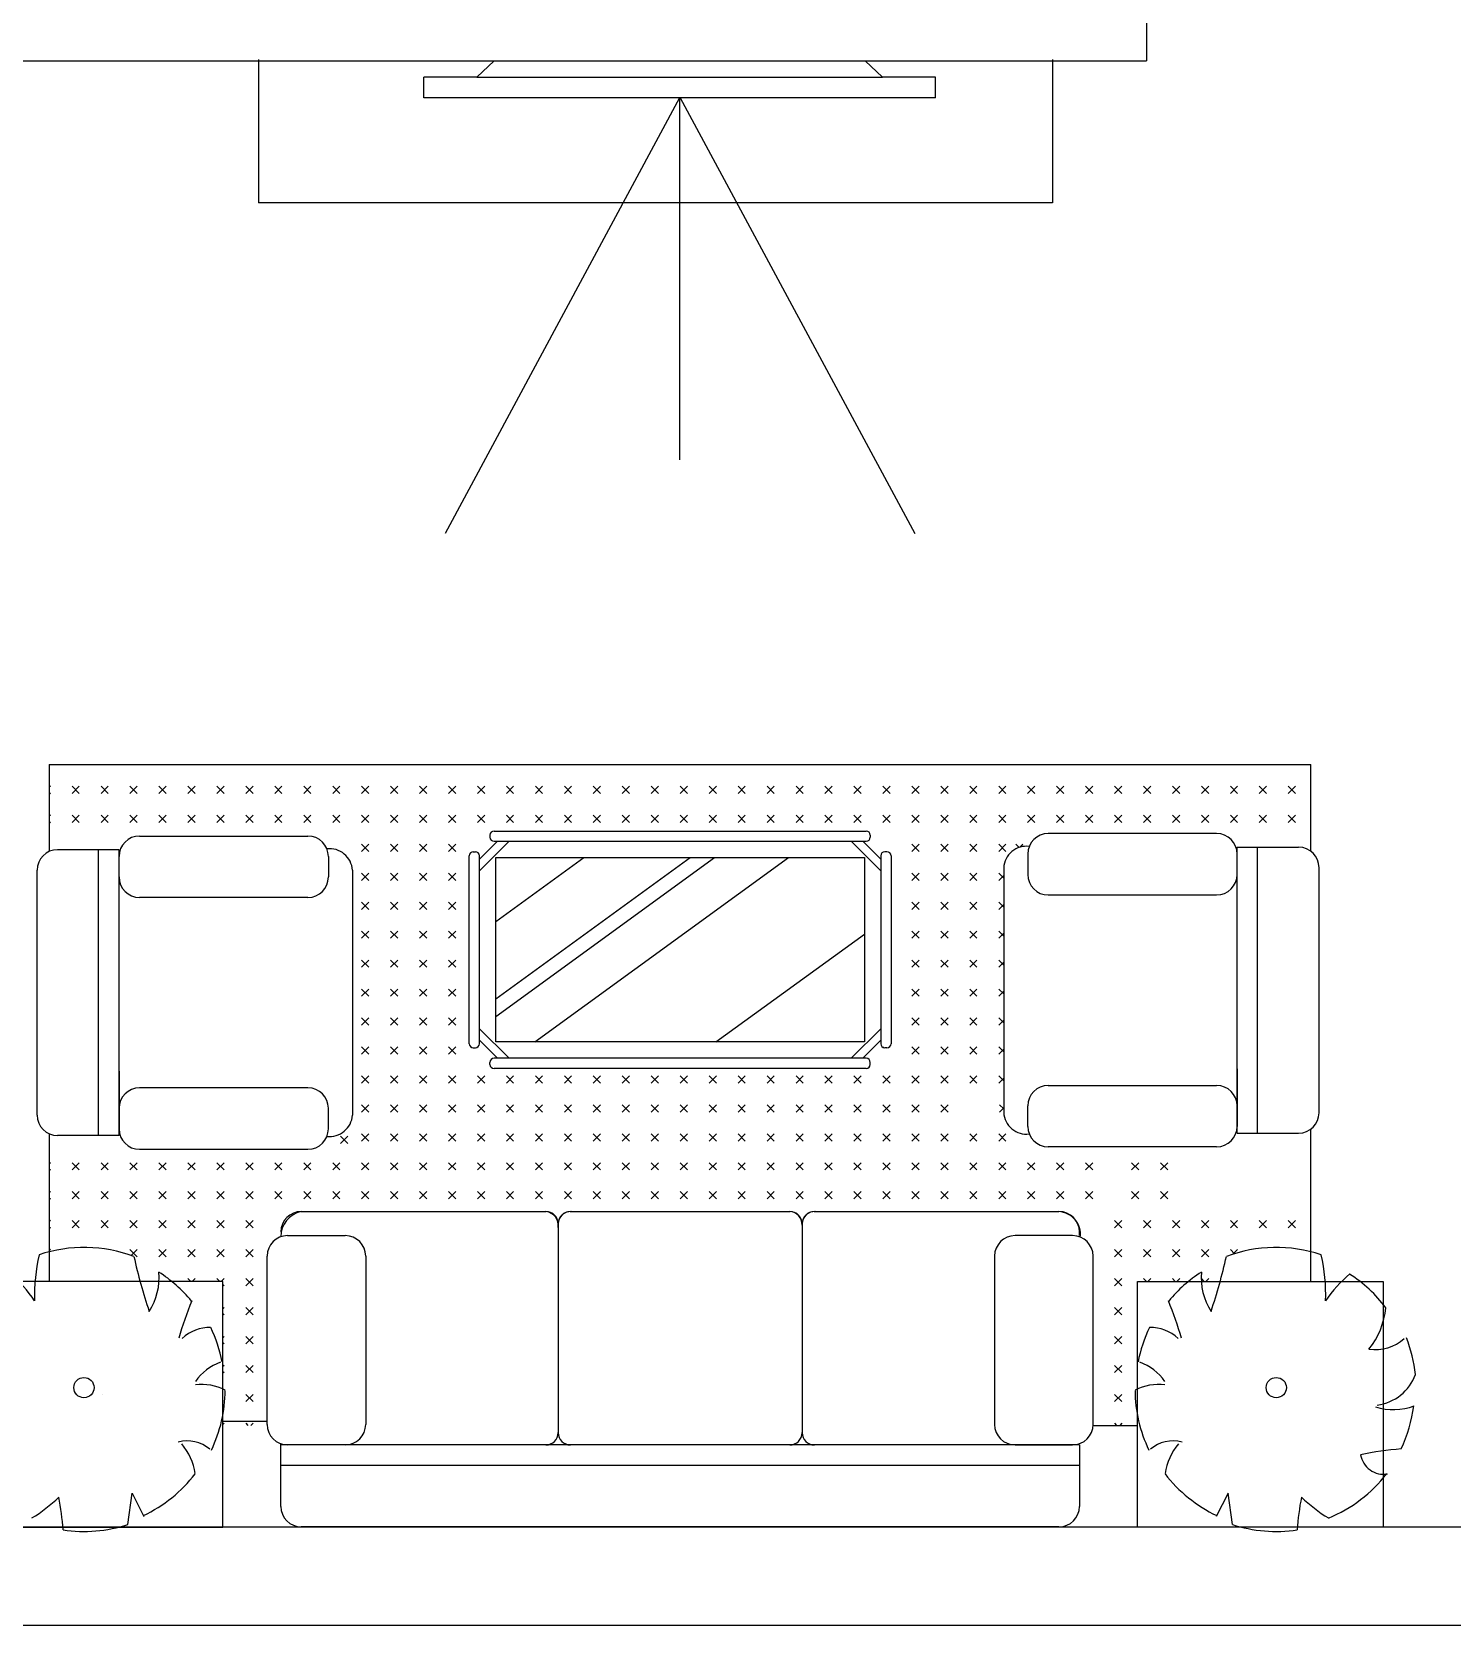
# Model space of a CAD drawing. Header units: millimetres. Extents: x 357798 to 479589, y 123829 to 180684.
# Drawn here: x 373157 to 376625, y 157100 to 160991 of the extents above; entities that cross this region are included whole.
import ezdxf

# ---------------------------------------------------------------- set-up
doc = ezdxf.new("R2010")
doc.units = ezdxf.units.MM
doc.layers.add('墙体', color=7, linetype='Continuous')
doc.styles.add('dim_font', font='', dxfattribs={"width": 0.6})
doc.styles.get('dim_font').set_extended_font_data('NSimSun')

msp = doc.modelspace()

# ---------------------------------------------------------------- linework, layer by layer
at = {"layer": '墙体', "linetype": 'Continuous'}
for p, q in [((375879, 161219.8), (375879, 160919.8)), ((373710.8, 160923.2), (373710.8, 160573.2)), ((373710.8, 160923.2), (373710.8, 160573.2)), ((375649.1, 160923.2), (375649.1, 160573.2)), ((372769, 160919.8), (375879, 160919.8)), ((374243.8, 160879.8), (374285.8, 160919.8)), ((375233.8, 160879.8), (375191.7, 160919.8)), ((374243.8, 160879.8), (374113.8, 160879.8)), ((374113.8, 160829.8), (374113.8, 160879.8)), ((374243.8, 160879.8), (375233.8, 160879.8)), ((375363.8, 160879.8), (375233.8, 160879.8)), ((375363.8, 160829.8), (375363.8, 160879.8)), ((375363.8, 160829.8), (374113.8, 160829.8)), ((374738.8, 160829.8), (374166, 159765.5)), ((374738.8, 160829.8), (374738.8, 159945.5)), ((374740, 160829.8), (375312.8, 159765.5)), ((375649.1, 160573.2), (373710.8, 160573.2)), ((373199.7, 159201.2), (373199.7, 158989.1)), ((373199.7, 159201.2), (376280.3, 159201.2)), ((376280.3, 158989.2), (376280.3, 159201.2)), ((373202.2, 159148.2), (373199.7, 159145.8)), ((373199.7, 159133), (373202.2, 159130.5)), ((373255.2, 159148.2), (373272.9, 159130.5)), ((373272.9, 159148.2), (373255.2, 159130.5)), ((373325.9, 159148.2), (373343.6, 159130.5)), ((373343.6, 159148.2), (373325.9, 159130.5)), ((373396.6, 159148.2), (373414.3, 159130.5)), ((373414.3, 159148.2), (373396.6, 159130.5)), ((373467.3, 159148.2), (373485, 159130.5)), ((373485, 159148.2), (373467.3, 159130.5)), ((373538, 159148.2), (373555.7, 159130.5)), ((373555.7, 159148.2), (373538, 159130.5)), ((373608.7, 159148.2), (373626.4, 159130.5)), ((373626.4, 159148.2), (373608.7, 159130.5)), ((373679.5, 159148.2), (373697.1, 159130.5)), ((373697.1, 159148.2), (373679.5, 159130.5)), ((373750.2, 159148.2), (373767.8, 159130.5)), ((373767.8, 159148.2), (373750.2, 159130.5)), ((373820.9, 159148.2), (373838.6, 159130.5)), ((373838.6, 159148.2), (373820.9, 159130.5)), ((373891.6, 159148.2), (373909.3, 159130.5)), ((373909.3, 159148.2), (373891.6, 159130.5)), ((373962.3, 159148.2), (373980, 159130.5)), ((373980, 159148.2), (373962.3, 159130.5)), ((374033, 159148.2), (374050.7, 159130.5)), ((374050.7, 159148.2), (374033, 159130.5)), ((374103.7, 159148.2), (374121.4, 159130.5)), ((374121.4, 159148.2), (374103.7, 159130.5)), ((374174.4, 159148.2), (374192.1, 159130.5)), ((374192.1, 159148.2), (374174.4, 159130.5)), ((374245.1, 159148.2), (374262.8, 159130.5)), ((374262.8, 159148.2), (374245.1, 159130.5)), ((374315.9, 159148.2), (374333.5, 159130.5)), ((374333.5, 159148.2), (374315.9, 159130.5)), ((374386.6, 159148.2), (374404.2, 159130.5)), ((374404.2, 159148.2), (374386.6, 159130.5)), ((374457.3, 159148.2), (374475, 159130.5)), ((374475, 159148.2), (374457.3, 159130.5)), ((374528, 159148.2), (374545.7, 159130.5)), ((374545.7, 159148.2), (374528, 159130.5)), ((374598.7, 159148.2), (374616.4, 159130.5)), ((374616.4, 159148.2), (374598.7, 159130.5)), ((374669.4, 159148.2), (374687.1, 159130.5)), ((374687.1, 159148.2), (374669.4, 159130.5)), ((374740.1, 159148.2), (374757.8, 159130.5)), ((374757.8, 159148.2), (374740.1, 159130.5)), ((374810.8, 159148.2), (374828.5, 159130.5)), ((374828.5, 159148.2), (374810.8, 159130.5)), ((374881.5, 159148.2), (374899.2, 159130.5)), ((374899.2, 159148.2), (374881.5, 159130.5)), ((374952.2, 159148.2), (374969.9, 159130.5)), ((374969.9, 159148.2), (374952.2, 159130.5)), ((375023, 159148.2), (375040.6, 159130.5)), ((375040.6, 159148.2), (375023, 159130.5)), ((375093.7, 159148.2), (375111.3, 159130.5)), ((375111.3, 159148.2), (375093.7, 159130.5)), ((375164.4, 159148.2), (375182.1, 159130.5)), ((375182.1, 159148.2), (375164.4, 159130.5)), ((375235.1, 159148.2), (375252.8, 159130.5)), ((375252.8, 159148.2), (375235.1, 159130.5)), ((375305.8, 159148.2), (375323.5, 159130.5)), ((375323.5, 159148.2), (375305.8, 159130.5)), ((375376.5, 159148.2), (375394.2, 159130.5)), ((375394.2, 159148.2), (375376.5, 159130.5)), ((375447.2, 159148.2), (375464.9, 159130.5)), ((375464.9, 159148.2), (375447.2, 159130.5)), ((375517.9, 159148.2), (375535.6, 159130.5)), ((375535.6, 159148.2), (375517.9, 159130.5)), ((375588.6, 159148.2), (375606.3, 159130.5)), ((375606.3, 159148.2), (375588.6, 159130.5)), ((375659.4, 159148.2), (375677, 159130.5)), ((375677, 159148.2), (375659.4, 159130.5)), ((375730.1, 159148.2), (375747.7, 159130.5)), ((375747.7, 159148.2), (375730.1, 159130.5)), ((375800.8, 159148.2), (375818.5, 159130.5)), ((375818.5, 159148.2), (375800.8, 159130.5)), ((375871.5, 159148.2), (375889.2, 159130.5)), ((375889.2, 159148.2), (375871.5, 159130.5)), ((375942.2, 159148.2), (375959.9, 159130.5)), ((375959.9, 159148.2), (375942.2, 159130.5)), ((376012.9, 159148.2), (376030.6, 159130.5)), ((376030.6, 159148.2), (376012.9, 159130.5)), ((376083.6, 159148.2), (376101.3, 159130.5)), ((376101.3, 159148.2), (376083.6, 159130.5)), ((376154.3, 159148.2), (376172, 159130.5)), ((376172, 159148.2), (376154.3, 159130.5)), ((376225, 159148.2), (376242.7, 159130.5)), ((376242.7, 159148.2), (376225, 159130.5)), ((373202.2, 159077.5), (373199.7, 159075.1)), ((373199.7, 159062.2), (373202.2, 159059.8)), ((373255.2, 159077.5), (373272.9, 159059.8)), ((373272.9, 159077.5), (373255.2, 159059.8)), ((373325.9, 159077.5), (373343.6, 159059.8)), ((373343.6, 159077.5), (373325.9, 159059.8)), ((373396.6, 159077.5), (373414.3, 159059.8)), ((373414.3, 159077.5), (373396.6, 159059.8)), ((373467.3, 159077.5), (373485, 159059.8)), ((373485, 159077.5), (373467.3, 159059.8)), ((373538, 159077.5), (373555.7, 159059.8)), ((373555.7, 159077.5), (373538, 159059.8)), ((373608.7, 159077.5), (373626.4, 159059.8)), ((373626.4, 159077.5), (373608.7, 159059.8)), ((373679.5, 159077.5), (373697.1, 159059.8)), ((373697.1, 159077.5), (373679.5, 159059.8)), ((373750.2, 159077.5), (373767.8, 159059.8)), ((373767.8, 159077.5), (373750.2, 159059.8)), ((373820.9, 159077.5), (373838.6, 159059.8)), ((373838.6, 159077.5), (373820.9, 159059.8)), ((373891.6, 159077.5), (373909.3, 159059.8)), ((373909.3, 159077.5), (373891.6, 159059.8)), ((373962.3, 159077.5), (373980, 159059.8)), ((373980, 159077.5), (373962.3, 159059.8)), ((374033, 159077.5), (374050.7, 159059.8)), ((374050.7, 159077.5), (374033, 159059.8)), ((374103.7, 159077.5), (374121.4, 159059.8)), ((374121.4, 159077.5), (374103.7, 159059.8)), ((374174.4, 159077.5), (374192.1, 159059.8)), ((374192.1, 159077.5), (374174.4, 159059.8)), ((374245.1, 159077.5), (374262.8, 159059.8)), ((374262.8, 159077.5), (374245.1, 159059.8)), ((374315.9, 159077.5), (374333.5, 159059.8)), ((374333.5, 159077.5), (374315.9, 159059.8)), ((374386.6, 159077.5), (374404.2, 159059.8)), ((374404.2, 159077.5), (374386.6, 159059.8)), ((374457.3, 159077.5), (374475, 159059.8)), ((374475, 159077.5), (374457.3, 159059.8)), ((374528, 159077.5), (374545.7, 159059.8)), ((374545.7, 159077.5), (374528, 159059.8)), ((374598.7, 159077.5), (374616.4, 159059.8)), ((374616.4, 159077.5), (374598.7, 159059.8)), ((374669.4, 159077.5), (374687.1, 159059.8)), ((374687.1, 159077.5), (374669.4, 159059.8)), ((374740.1, 159077.5), (374757.8, 159059.8)), ((374757.8, 159077.5), (374740.1, 159059.8)), ((374810.8, 159077.5), (374828.5, 159059.8)), ((374828.5, 159077.5), (374810.8, 159059.8)), ((374881.5, 159077.5), (374899.2, 159059.8)), ((374899.2, 159077.5), (374881.5, 159059.8)), ((374952.2, 159077.5), (374969.9, 159059.8)), ((374969.9, 159077.5), (374952.2, 159059.8)), ((375023, 159077.5), (375040.6, 159059.8)), ((375040.6, 159077.5), (375023, 159059.8)), ((375093.7, 159077.5), (375111.3, 159059.8)), ((375111.3, 159077.5), (375093.7, 159059.8)), ((375164.4, 159077.5), (375182.1, 159059.8)), ((375182.1, 159077.5), (375164.4, 159059.8)), ((375235.1, 159077.5), (375252.8, 159059.8)), ((375252.8, 159077.5), (375235.1, 159059.8)), ((375305.8, 159077.5), (375323.5, 159059.8)), ((375323.5, 159077.5), (375305.8, 159059.8)), ((375376.5, 159077.5), (375394.2, 159059.8)), ((375394.2, 159077.5), (375376.5, 159059.8)), ((375447.2, 159077.5), (375464.9, 159059.8)), ((375464.9, 159077.5), (375447.2, 159059.8)), ((375517.9, 159077.5), (375535.6, 159059.8)), ((375535.6, 159077.5), (375517.9, 159059.8)), ((375588.6, 159077.5), (375606.3, 159059.8)), ((375606.3, 159077.5), (375588.6, 159059.8)), ((375659.4, 159077.5), (375677, 159059.8)), ((375677, 159077.5), (375659.4, 159059.8)), ((375730.1, 159077.5), (375747.7, 159059.8)), ((375747.7, 159077.5), (375730.1, 159059.8)), ((375800.8, 159077.5), (375818.5, 159059.8)), ((375818.5, 159077.5), (375800.8, 159059.8)), ((375871.5, 159077.5), (375889.2, 159059.8)), ((375889.2, 159077.5), (375871.5, 159059.8)), ((375942.2, 159077.5), (375959.9, 159059.8)), ((375959.9, 159077.5), (375942.2, 159059.8)), ((376012.9, 159077.5), (376030.6, 159059.8)), ((376030.6, 159077.5), (376012.9, 159059.8)), ((376083.6, 159077.5), (376101.3, 159059.8)), ((376101.3, 159077.5), (376083.6, 159059.8)), ((376154.3, 159077.5), (376172, 159059.8)), ((376172, 159077.5), (376154.3, 159059.8)), ((376225, 159077.5), (376242.7, 159059.8)), ((376242.7, 159077.5), (376225, 159059.8)), ((373419.9, 159026.8), (373831.1, 159026.8)), ((374275.6, 159029), (374275.6, 159024)), ((374285.6, 159039), (375194.4, 159039)), ((375204.4, 159029), (375204.4, 159024)), ((376050.1, 159032.8), (375639, 159032.8)), ((373369.9, 158993.4), (373219.9, 158993.4)), ((373319.9, 158295.2), (373319.9, 158993.4)), ((373369.9, 158295.2), (373369.9, 158993.4)), ((373369.9, 158926.8), (373369.9, 158976.8)), ((373881.1, 158976.8), (373881.1, 158926.8)), ((373962.3, 159006.8), (373980, 158989.1)), ((373980, 159006.8), (373962.3, 158989.1)), ((374033, 159006.8), (374050.7, 158989.1)), ((374050.7, 159006.8), (374033, 158989.1)), ((374103.7, 159006.8), (374121.4, 158989.1)), ((374121.4, 159006.8), (374103.7, 158989.1)), ((374174.4, 159006.8), (374192.1, 158989.1)), ((374192.1, 159006.8), (374174.4, 158989.1)), ((374225, 158519.6), (374225, 158978.4)), ((374235, 158988.4), (374240, 158988.4)), ((374294, 159014), (374250, 158970)), ((374322.3, 159014), (374250, 158941.7)), ((374250, 158519.6), (374250, 158978.4)), ((374285.6, 159014), (375194.4, 159014)), ((375157.7, 159014), (375230, 158941.7)), ((375186, 159014), (375230, 158970)), ((375230, 158978.4), (375230, 158519.6)), ((375245, 158988.4), (375240, 158988.4)), ((375255, 158978.4), (375255, 158519.6)), ((375305.8, 159006.8), (375323.5, 158989.1)), ((375323.5, 159006.8), (375305.8, 158989.1)), ((375376.5, 159006.8), (375394.2, 158989.1)), ((375394.2, 159006.8), (375376.5, 158989.1)), ((375447.2, 159006.8), (375464.9, 158989.1)), ((375464.9, 159006.8), (375447.2, 158989.1)), ((375517.9, 159006.8), (375535.6, 158989.1)), ((375535.6, 159006.8), (375517.9, 158989.1)), ((375559.5, 159006.8), (375567.6, 158998.7)), ((375577.2, 159006.8), (375569.8, 158999.4)), ((375589, 158982.8), (375589, 158932.8)), ((376100.1, 158301.2), (376100.1, 158999.4)), ((376100.1, 158999.4), (376250.1, 158999.4)), ((376100.1, 158932.8), (376100.1, 158982.8)), ((376150.1, 158301.2), (376150.1, 158999.4)), ((373169.9, 158345.2), (373169.9, 158943.4)), ((373939.9, 158943.4), (373939.9, 158345.2)), ((374290, 158818.1), (374504.7, 158974)), ((374290, 158629.4), (374764.5, 158974)), ((374290, 158586.4), (374823.6, 158974)), ((374290, 158524), (374290, 158974)), ((374290, 158974), (375190, 158974)), ((374385.3, 158524), (375004.8, 158974)), ((375190, 158974), (375190, 158524)), ((375530.1, 158949.4), (375530.1, 158351.2)), ((376300.1, 158351.2), (376300.1, 158949.4)), ((373962.3, 158936.1), (373980, 158918.4)), ((373980, 158936.1), (373962.3, 158918.4)), ((374033, 158936.1), (374050.7, 158918.4)), ((374050.7, 158936.1), (374033, 158918.4)), ((374103.7, 158936.1), (374121.4, 158918.4)), ((374121.4, 158936.1), (374103.7, 158918.4)), ((374174.4, 158936.1), (374192.1, 158918.4)), ((374192.1, 158936.1), (374174.4, 158918.4)), ((375305.8, 158936.1), (375323.5, 158918.4)), ((375323.5, 158936.1), (375305.8, 158918.4)), ((375376.5, 158936.1), (375394.2, 158918.4)), ((375394.2, 158936.1), (375376.5, 158918.4)), ((375447.2, 158936.1), (375464.9, 158918.4)), ((375464.9, 158936.1), (375447.2, 158918.4)), ((375517.9, 158936.1), (375530.1, 158923.9)), ((375530.1, 158930.6), (375517.9, 158918.4)), ((373831.1, 158876.8), (373419.9, 158876.8)), ((373962.3, 158865.4), (373980, 158847.7)), ((373980, 158865.4), (373962.3, 158847.7)), ((374033, 158865.4), (374050.7, 158847.7)), ((374050.7, 158865.4), (374033, 158847.7)), ((374103.7, 158865.4), (374121.4, 158847.7)), ((374121.4, 158865.4), (374103.7, 158847.7)), ((374174.4, 158865.4), (374192.1, 158847.7)), ((374192.1, 158865.4), (374174.4, 158847.7)), ((375305.8, 158865.4), (375323.5, 158847.7)), ((375323.5, 158865.4), (375305.8, 158847.7)), ((375376.5, 158865.4), (375394.2, 158847.7)), ((375394.2, 158865.4), (375376.5, 158847.7)), ((375447.2, 158865.4), (375464.9, 158847.7)), ((375464.9, 158865.4), (375447.2, 158847.7)), ((375517.9, 158865.4), (375530.1, 158853.2)), ((375639, 158882.8), (376050.1, 158882.8)), ((375530.1, 158859.9), (375517.9, 158847.7)), ((373962.3, 158794.7), (373980, 158777)), ((373980, 158794.7), (373962.3, 158777)), ((374033, 158794.7), (374050.7, 158777)), ((374050.7, 158794.7), (374033, 158777)), ((374103.7, 158794.7), (374121.4, 158777)), ((374121.4, 158794.7), (374103.7, 158777)), ((374174.4, 158794.7), (374192.1, 158777)), ((374192.1, 158794.7), (374174.4, 158777)), ((374827.4, 158524), (375190, 158787.4)), ((375305.8, 158794.7), (375323.5, 158777)), ((375323.5, 158794.7), (375305.8, 158777)), ((375376.5, 158794.7), (375394.2, 158777)), ((375394.2, 158794.7), (375376.5, 158777)), ((375447.2, 158794.7), (375464.9, 158777)), ((375464.9, 158794.7), (375447.2, 158777)), ((375517.9, 158794.7), (375530.1, 158782.5)), ((375530.1, 158789.2), (375517.9, 158777)), ((373962.3, 158723.9), (373980, 158706.3)), ((373980, 158723.9), (373962.3, 158706.3)), ((374033, 158723.9), (374050.7, 158706.3)), ((374050.7, 158723.9), (374033, 158706.3)), ((374103.7, 158723.9), (374121.4, 158706.3)), ((374121.4, 158723.9), (374103.7, 158706.3)), ((374174.4, 158723.9), (374192.1, 158706.3)), ((374192.1, 158723.9), (374174.4, 158706.3)), ((375305.8, 158723.9), (375323.5, 158706.3)), ((375323.5, 158723.9), (375305.8, 158706.3)), ((375376.5, 158723.9), (375394.2, 158706.3)), ((375394.2, 158723.9), (375376.5, 158706.3)), ((375447.2, 158723.9), (375464.9, 158706.3)), ((375464.9, 158723.9), (375447.2, 158706.3)), ((375517.9, 158723.9), (375530.1, 158711.8)), ((375530.1, 158718.4), (375517.9, 158706.3)), ((373962.3, 158653.2), (373980, 158635.6)), ((373980, 158653.2), (373962.3, 158635.6)), ((374033, 158653.2), (374050.7, 158635.6)), ((374050.7, 158653.2), (374033, 158635.6)), ((374103.7, 158653.2), (374121.4, 158635.6)), ((374121.4, 158653.2), (374103.7, 158635.6)), ((374174.4, 158653.2), (374192.1, 158635.6)), ((374192.1, 158653.2), (374174.4, 158635.6)), ((375305.8, 158653.2), (375323.5, 158635.6)), ((375323.5, 158653.2), (375305.8, 158635.6)), ((375376.5, 158653.2), (375394.2, 158635.6)), ((375394.2, 158653.2), (375376.5, 158635.6)), ((375447.2, 158653.2), (375464.9, 158635.6)), ((375464.9, 158653.2), (375447.2, 158635.6)), ((375517.9, 158653.2), (375530.1, 158641.1)), ((375530.1, 158647.7), (375517.9, 158635.6)), ((373962.3, 158582.5), (373980, 158564.8)), ((373980, 158582.5), (373962.3, 158564.8)), ((374033, 158582.5), (374050.7, 158564.8)), ((374050.7, 158582.5), (374033, 158564.8)), ((374103.7, 158582.5), (374121.4, 158564.8)), ((374121.4, 158582.5), (374103.7, 158564.8)), ((374174.4, 158582.5), (374192.1, 158564.8)), ((374192.1, 158582.5), (374174.4, 158564.8)), ((374322.3, 158484), (374250, 158556.3)), ((375157.7, 158484), (375230, 158556.3)), ((375305.8, 158582.5), (375323.5, 158564.8)), ((375323.5, 158582.5), (375305.8, 158564.8)), ((375376.5, 158582.5), (375394.2, 158564.8)), ((375394.2, 158582.5), (375376.5, 158564.8)), ((375447.2, 158582.5), (375464.9, 158564.8)), ((375464.9, 158582.5), (375447.2, 158564.8)), ((375517.9, 158582.5), (375530.1, 158570.3)), ((375530.1, 158577), (375517.9, 158564.8)), ((373962.3, 158511.8), (373980, 158494.1)), ((373980, 158511.8), (373962.3, 158494.1)), ((374033, 158511.8), (374050.7, 158494.1)), ((374050.7, 158511.8), (374033, 158494.1)), ((374103.7, 158511.8), (374121.4, 158494.1)), ((374121.4, 158511.8), (374103.7, 158494.1)), ((374174.4, 158511.8), (374192.1, 158494.1)), ((374192.1, 158511.8), (374174.4, 158494.1)), ((374245.1, 158511.8), (374245.6, 158511.3)), ((374294, 158484), (374250, 158528)), ((375190, 158524), (374290, 158524)), ((375186, 158484), (375230, 158528)), ((375235.1, 158511.8), (375236.8, 158510.1)), ((375305.8, 158511.8), (375323.5, 158494.1)), ((375323.5, 158511.8), (375305.8, 158494.1)), ((375376.5, 158511.8), (375394.2, 158494.1)), ((375394.2, 158511.8), (375376.5, 158494.1)), ((375447.2, 158511.8), (375464.9, 158494.1)), ((375464.9, 158511.8), (375447.2, 158494.1)), ((375517.9, 158511.8), (375530.1, 158499.6)), ((374235, 158509.6), (374240, 158509.6)), ((374275.6, 158469), (374275.6, 158474)), ((375194.4, 158484), (374285.6, 158484)), ((375204.4, 158469), (375204.4, 158474)), ((375245, 158509.6), (375240, 158509.6)), ((375530.1, 158506.3), (375517.9, 158494.1)), ((373369.9, 158452.4), (373369.9, 158311.8)), ((373962.3, 158441.1), (373980, 158423.4)), ((373980, 158441.1), (373962.3, 158423.4)), ((374033, 158441.1), (374050.7, 158423.4)), ((374050.7, 158441.1), (374033, 158423.4)), ((374103.7, 158441.1), (374121.4, 158423.4)), ((374121.4, 158441.1), (374103.7, 158423.4)), ((374174.4, 158441.1), (374192.1, 158423.4)), ((374192.1, 158441.1), (374174.4, 158423.4)), ((374245.1, 158441.1), (374262.8, 158423.4)), ((374262.8, 158441.1), (374245.1, 158423.4)), ((375194.4, 158459), (374285.6, 158459)), ((374315.9, 158441.1), (374333.5, 158423.4)), ((374333.5, 158441.1), (374315.9, 158423.4)), ((374386.6, 158441.1), (374404.2, 158423.4)), ((374404.2, 158441.1), (374386.6, 158423.4)), ((374457.3, 158441.1), (374475, 158423.4)), ((374475, 158441.1), (374457.3, 158423.4)), ((374528, 158441.1), (374545.7, 158423.4)), ((374545.7, 158441.1), (374528, 158423.4)), ((374598.7, 158441.1), (374616.4, 158423.4)), ((374616.4, 158441.1), (374598.7, 158423.4)), ((374669.4, 158441.1), (374687.1, 158423.4)), ((374687.1, 158441.1), (374669.4, 158423.4)), ((374740.1, 158441.1), (374757.8, 158423.4)), ((374757.8, 158441.1), (374740.1, 158423.4)), ((374810.8, 158441.1), (374828.5, 158423.4)), ((374828.5, 158441.1), (374810.8, 158423.4)), ((374881.5, 158441.1), (374899.2, 158423.4)), ((374899.2, 158441.1), (374881.5, 158423.4)), ((374952.2, 158441.1), (374969.9, 158423.4)), ((374969.9, 158441.1), (374952.2, 158423.4)), ((375023, 158441.1), (375040.6, 158423.4)), ((375040.6, 158441.1), (375023, 158423.4)), ((375093.7, 158441.1), (375111.3, 158423.4)), ((375111.3, 158441.1), (375093.7, 158423.4)), ((375164.4, 158441.1), (375182.1, 158423.4)), ((375182.1, 158441.1), (375164.4, 158423.4)), ((375235.1, 158441.1), (375252.8, 158423.4)), ((375252.8, 158441.1), (375235.1, 158423.4)), ((375305.8, 158441.1), (375323.5, 158423.4)), ((375323.5, 158441.1), (375305.8, 158423.4)), ((375376.5, 158441.1), (375394.2, 158423.4)), ((375394.2, 158441.1), (375376.5, 158423.4)), ((375447.2, 158441.1), (375464.9, 158423.4)), ((375464.9, 158441.1), (375447.2, 158423.4)), ((375517.9, 158441.1), (375530.1, 158428.9)), ((375530.1, 158435.6), (375517.9, 158423.4)), ((376100.1, 158458.4), (376100.1, 158317.8)), ((373831.1, 158411.8), (373419.9, 158411.8)), ((375639, 158417.8), (376050.1, 158417.8)), ((373881.1, 158311.8), (373881.1, 158361.8)), ((373962.3, 158370.4), (373980, 158352.7)), ((373980, 158370.4), (373962.3, 158352.7)), ((374033, 158370.4), (374050.7, 158352.7)), ((374050.7, 158370.4), (374033, 158352.7)), ((374103.7, 158370.4), (374121.4, 158352.7)), ((374121.4, 158370.4), (374103.7, 158352.7)), ((374174.4, 158370.4), (374192.1, 158352.7)), ((374192.1, 158370.4), (374174.4, 158352.7)), ((374245.1, 158370.4), (374262.8, 158352.7)), ((374262.8, 158370.4), (374245.1, 158352.7)), ((374315.9, 158370.4), (374333.5, 158352.7)), ((374333.5, 158370.4), (374315.9, 158352.7)), ((374386.6, 158370.4), (374404.2, 158352.7)), ((374404.2, 158370.4), (374386.6, 158352.7)), ((374457.3, 158370.4), (374475, 158352.7)), ((374475, 158370.4), (374457.3, 158352.7)), ((374528, 158370.4), (374545.7, 158352.7)), ((374545.7, 158370.4), (374528, 158352.7)), ((374598.7, 158370.4), (374616.4, 158352.7)), ((374616.4, 158370.4), (374598.7, 158352.7)), ((374669.4, 158370.4), (374687.1, 158352.7)), ((374687.1, 158370.4), (374669.4, 158352.7)), ((374740.1, 158370.4), (374757.8, 158352.7)), ((374757.8, 158370.4), (374740.1, 158352.7)), ((374810.8, 158370.4), (374828.5, 158352.7)), ((374828.5, 158370.4), (374810.8, 158352.7)), ((374881.5, 158370.4), (374899.2, 158352.7)), ((374899.2, 158370.4), (374881.5, 158352.7)), ((374952.2, 158370.4), (374969.9, 158352.7)), ((374969.9, 158370.4), (374952.2, 158352.7)), ((375023, 158370.4), (375040.6, 158352.7)), ((375040.6, 158370.4), (375023, 158352.7)), ((375093.7, 158370.4), (375111.3, 158352.7)), ((375111.3, 158370.4), (375093.7, 158352.7)), ((375164.4, 158370.4), (375182.1, 158352.7)), ((375182.1, 158370.4), (375164.4, 158352.7)), ((375235.1, 158370.4), (375252.8, 158352.7)), ((375252.8, 158370.4), (375235.1, 158352.7)), ((375305.8, 158370.4), (375323.5, 158352.7)), ((375323.5, 158370.4), (375305.8, 158352.7)), ((375376.5, 158370.4), (375394.2, 158352.7)), ((375394.2, 158370.4), (375376.5, 158352.7)), ((375520, 158370.4), (375530.1, 158360.3)), ((375530.1, 158362.8), (375520, 158352.7)), ((375589, 158317.8), (375589, 158367.8)), ((373199.7, 158299.5), (373199.7, 157939.2)), ((373369.9, 158295.2), (373219.9, 158295.2)), ((373910.7, 158293.7), (373928.4, 158276)), ((373928.4, 158293.7), (373910.7, 158276)), ((373962.3, 158299.7), (373980, 158282)), ((373980, 158299.7), (373962.3, 158282)), ((374033, 158299.7), (374050.7, 158282)), ((374050.7, 158299.7), (374033, 158282)), ((374103.7, 158299.7), (374121.4, 158282)), ((374121.4, 158299.7), (374103.7, 158282)), ((374174.4, 158299.7), (374192.1, 158282)), ((374192.1, 158299.7), (374174.4, 158282)), ((374245.1, 158299.7), (374262.8, 158282)), ((374262.8, 158299.7), (374245.1, 158282)), ((374315.9, 158299.7), (374333.5, 158282)), ((374333.5, 158299.7), (374315.9, 158282)), ((374386.6, 158299.7), (374404.2, 158282)), ((374404.2, 158299.7), (374386.6, 158282)), ((374457.3, 158299.7), (374475, 158282)), ((374475, 158299.7), (374457.3, 158282)), ((374528, 158299.7), (374545.7, 158282)), ((374545.7, 158299.7), (374528, 158282)), ((374598.7, 158299.7), (374616.4, 158282)), ((374616.4, 158299.7), (374598.7, 158282)), ((374669.4, 158299.7), (374687.1, 158282)), ((374687.1, 158299.7), (374669.4, 158282)), ((374740.1, 158299.7), (374757.8, 158282)), ((374757.8, 158299.7), (374740.1, 158282)), ((374810.8, 158299.7), (374828.5, 158282)), ((374828.5, 158299.7), (374810.8, 158282)), ((374881.5, 158299.7), (374899.2, 158282)), ((374899.2, 158299.7), (374881.5, 158282)), ((374952.2, 158299.7), (374969.9, 158282)), ((374969.9, 158299.7), (374952.2, 158282)), ((375023, 158299.7), (375040.6, 158282)), ((375040.6, 158299.7), (375023, 158282)), ((375093.7, 158299.7), (375111.3, 158282)), ((375111.3, 158299.7), (375093.7, 158282)), ((375164.4, 158299.7), (375182.1, 158282)), ((375182.1, 158299.7), (375164.4, 158282)), ((375235.1, 158299.7), (375252.8, 158282)), ((375252.8, 158299.7), (375235.1, 158282)), ((375305.8, 158299.7), (375323.5, 158282)), ((375323.5, 158299.7), (375305.8, 158282)), ((375376.5, 158299.7), (375394.2, 158282)), ((375394.2, 158299.7), (375376.5, 158282)), ((375447.2, 158299.7), (375464.9, 158282)), ((375464.9, 158299.7), (375447.2, 158282)), ((375517.9, 158299.7), (375535.6, 158282)), ((375535.6, 158299.7), (375517.9, 158282)), ((376100.1, 158301.2), (376250.1, 158301.2)), ((376280.3, 157939.2), (376280.3, 158311.3)), ((373419.9, 158261.8), (373831.1, 158261.8)), ((376050.1, 158267.8), (375639, 158267.8)), ((373202.2, 158229), (373199.7, 158226.5)), ((373199.7, 158213.7), (373202.2, 158211.3)), ((373255.2, 158229), (373272.9, 158211.3)), ((373272.9, 158229), (373255.2, 158211.3)), ((373325.9, 158229), (373343.6, 158211.3)), ((373343.6, 158229), (373325.9, 158211.3)), ((373396.6, 158229), (373414.3, 158211.3)), ((373414.3, 158229), (373396.6, 158211.3)), ((373467.3, 158229), (373485, 158211.3)), ((373485, 158229), (373467.3, 158211.3)), ((373538, 158229), (373555.7, 158211.3)), ((373555.7, 158229), (373538, 158211.3)), ((373608.7, 158229), (373626.4, 158211.3)), ((373626.4, 158229), (373608.7, 158211.3)), ((373679.5, 158229), (373697.1, 158211.3)), ((373697.1, 158229), (373679.5, 158211.3)), ((373750.2, 158229), (373767.8, 158211.3)), ((373767.8, 158229), (373750.2, 158211.3)), ((373820.9, 158229), (373838.6, 158211.3)), ((373838.6, 158229), (373820.9, 158211.3)), ((373891.6, 158229), (373909.3, 158211.3)), ((373909.3, 158229), (373891.6, 158211.3)), ((373962.3, 158229), (373980, 158211.3)), ((373980, 158229), (373962.3, 158211.3)), ((374033, 158229), (374050.7, 158211.3)), ((374050.7, 158229), (374033, 158211.3)), ((374103.7, 158229), (374121.4, 158211.3)), ((374121.4, 158229), (374103.7, 158211.3)), ((374174.4, 158229), (374192.1, 158211.3)), ((374192.1, 158229), (374174.4, 158211.3)), ((374245.1, 158229), (374262.8, 158211.3)), ((374262.8, 158229), (374245.1, 158211.3)), ((374315.9, 158229), (374333.5, 158211.3)), ((374333.5, 158229), (374315.9, 158211.3)), ((374386.6, 158229), (374404.2, 158211.3)), ((374404.2, 158229), (374386.6, 158211.3)), ((374457.3, 158229), (374475, 158211.3)), ((374475, 158229), (374457.3, 158211.3)), ((374528, 158229), (374545.7, 158211.3)), ((374545.7, 158229), (374528, 158211.3)), ((374598.7, 158229), (374616.4, 158211.3)), ((374616.4, 158229), (374598.7, 158211.3)), ((374669.4, 158229), (374687.1, 158211.3)), ((374687.1, 158229), (374669.4, 158211.3)), ((374740.1, 158229), (374757.8, 158211.3)), ((374757.8, 158229), (374740.1, 158211.3)), ((374810.8, 158229), (374828.5, 158211.3)), ((374828.5, 158229), (374810.8, 158211.3)), ((374881.5, 158229), (374899.2, 158211.3)), ((374899.2, 158229), (374881.5, 158211.3)), ((374952.2, 158229), (374969.9, 158211.3)), ((374969.9, 158229), (374952.2, 158211.3)), ((375023, 158229), (375040.6, 158211.3)), ((375040.6, 158229), (375023, 158211.3)), ((375093.7, 158229), (375111.3, 158211.3)), ((375111.3, 158229), (375093.7, 158211.3)), ((375164.4, 158229), (375182.1, 158211.3)), ((375182.1, 158229), (375164.4, 158211.3)), ((375235.1, 158229), (375252.8, 158211.3)), ((375252.8, 158229), (375235.1, 158211.3)), ((375305.8, 158229), (375323.5, 158211.3)), ((375323.5, 158229), (375305.8, 158211.3)), ((375376.5, 158229), (375394.2, 158211.3)), ((375394.2, 158229), (375376.5, 158211.3)), ((375447.2, 158229), (375464.9, 158211.3)), ((375464.9, 158229), (375447.2, 158211.3)), ((375517.9, 158229), (375535.6, 158211.3)), ((375535.6, 158229), (375517.9, 158211.3)), ((375588.6, 158229), (375606.3, 158211.3)), ((375606.3, 158229), (375588.6, 158211.3)), ((375659.4, 158229), (375677, 158211.3)), ((375677, 158229), (375659.4, 158211.3)), ((375730.1, 158229), (375747.7, 158211.3)), ((375747.7, 158229), (375730.1, 158211.3)), ((375842.3, 158229), (375860, 158211.3)), ((375860, 158229), (375842.3, 158211.3)), ((375913, 158229), (375930.7, 158211.3)), ((375930.7, 158229), (375913, 158211.3)), ((373202.2, 158158.3), (373199.7, 158155.8)), ((373199.7, 158143), (373202.2, 158140.6)), ((373255.2, 158158.3), (373272.9, 158140.6)), ((373272.9, 158158.3), (373255.2, 158140.6)), ((373325.9, 158158.3), (373343.6, 158140.6)), ((373343.6, 158158.3), (373325.9, 158140.6)), ((373396.6, 158158.3), (373414.3, 158140.6)), ((373414.3, 158158.3), (373396.6, 158140.6)), ((373467.3, 158158.3), (373485, 158140.6)), ((373485, 158158.3), (373467.3, 158140.6)), ((373538, 158158.3), (373555.7, 158140.6)), ((373555.7, 158158.3), (373538, 158140.6)), ((373608.7, 158158.3), (373626.4, 158140.6)), ((373626.4, 158158.3), (373608.7, 158140.6)), ((373679.5, 158158.3), (373697.1, 158140.6)), ((373697.1, 158158.3), (373679.5, 158140.6)), ((373750.2, 158158.3), (373767.8, 158140.6)), ((373767.8, 158158.3), (373750.2, 158140.6)), ((373820.9, 158158.3), (373838.6, 158140.6)), ((373838.6, 158158.3), (373820.9, 158140.6)), ((373891.6, 158158.3), (373909.3, 158140.6)), ((373909.3, 158158.3), (373891.6, 158140.6)), ((373962.3, 158158.3), (373980, 158140.6)), ((373980, 158158.3), (373962.3, 158140.6)), ((374033, 158158.3), (374050.7, 158140.6)), ((374050.7, 158158.3), (374033, 158140.6)), ((374103.7, 158158.3), (374121.4, 158140.6)), ((374121.4, 158158.3), (374103.7, 158140.6)), ((374174.4, 158158.3), (374192.1, 158140.6)), ((374192.1, 158158.3), (374174.4, 158140.6)), ((374245.1, 158158.3), (374262.8, 158140.6)), ((374262.8, 158158.3), (374245.1, 158140.6)), ((374315.9, 158158.3), (374333.5, 158140.6)), ((374333.5, 158158.3), (374315.9, 158140.6)), ((374386.6, 158158.3), (374404.2, 158140.6)), ((374404.2, 158158.3), (374386.6, 158140.6)), ((374457.3, 158158.3), (374475, 158140.6)), ((374475, 158158.3), (374457.3, 158140.6)), ((374528, 158158.3), (374545.7, 158140.6)), ((374545.7, 158158.3), (374528, 158140.6)), ((374598.7, 158158.3), (374616.4, 158140.6)), ((374616.4, 158158.3), (374598.7, 158140.6)), ((374669.4, 158158.3), (374687.1, 158140.6)), ((374687.1, 158158.3), (374669.4, 158140.6)), ((374740.1, 158158.3), (374757.8, 158140.6)), ((374757.8, 158158.3), (374740.1, 158140.6)), ((374810.8, 158158.3), (374828.5, 158140.6)), ((374828.5, 158158.3), (374810.8, 158140.6)), ((374881.5, 158158.3), (374899.2, 158140.6)), ((374899.2, 158158.3), (374881.5, 158140.6)), ((374952.2, 158158.3), (374969.9, 158140.6)), ((374969.9, 158158.3), (374952.2, 158140.6)), ((375023, 158158.3), (375040.6, 158140.6)), ((375040.6, 158158.3), (375023, 158140.6)), ((375093.7, 158158.3), (375111.3, 158140.6)), ((375111.3, 158158.3), (375093.7, 158140.6)), ((375164.4, 158158.3), (375182.1, 158140.6)), ((375182.1, 158158.3), (375164.4, 158140.6)), ((375235.1, 158158.3), (375252.8, 158140.6)), ((375252.8, 158158.3), (375235.1, 158140.6)), ((375305.8, 158158.3), (375323.5, 158140.6)), ((375323.5, 158158.3), (375305.8, 158140.6)), ((375376.5, 158158.3), (375394.2, 158140.6)), ((375394.2, 158158.3), (375376.5, 158140.6)), ((375447.2, 158158.3), (375464.9, 158140.6)), ((375464.9, 158158.3), (375447.2, 158140.6)), ((375517.9, 158158.3), (375535.6, 158140.6)), ((375535.6, 158158.3), (375517.9, 158140.6)), ((375588.6, 158158.3), (375606.3, 158140.6)), ((375606.3, 158158.3), (375588.6, 158140.6)), ((375659.4, 158158.3), (375677, 158140.6)), ((375677, 158158.3), (375659.4, 158140.6)), ((375730.1, 158158.3), (375747.7, 158140.6)), ((375747.7, 158158.3), (375730.1, 158140.6)), ((375842.3, 158158.3), (375860, 158140.6)), ((375860, 158158.3), (375842.3, 158140.6)), ((375913, 158158.3), (375930.7, 158140.6)), ((375930.7, 158158.3), (375913, 158140.6)), ((373202.2, 158087.5), (373199.7, 158085.1)), ((373255.2, 158087.5), (373272.9, 158069.9)), ((373272.9, 158087.5), (373255.2, 158069.9)), ((373325.9, 158087.5), (373343.6, 158069.9)), ((373343.6, 158087.5), (373325.9, 158069.9)), ((373396.6, 158087.5), (373414.3, 158069.9)), ((373414.3, 158087.5), (373396.6, 158069.9)), ((373467.3, 158087.5), (373485, 158069.9)), ((373485, 158087.5), (373467.3, 158069.9)), ((373538, 158087.5), (373555.7, 158069.9)), ((373555.7, 158087.5), (373538, 158069.9)), ((373608.7, 158087.5), (373626.4, 158069.9)), ((373626.4, 158087.5), (373608.7, 158069.9)), ((373679.5, 158087.5), (373697.1, 158069.9)), ((373697.1, 158087.5), (373679.5, 158069.9)), ((373815, 158109.8), (374413.2, 158109.8)), ((374471.3, 158109.8), (375008.7, 158109.8)), ((375066.9, 158109.8), (375665, 158109.8)), ((375800.8, 158087.5), (375818.5, 158069.9)), ((375818.5, 158087.5), (375800.8, 158069.9)), ((375871.5, 158087.5), (375889.2, 158069.9)), ((375889.2, 158087.5), (375871.5, 158069.9)), ((375942.2, 158087.5), (375959.9, 158069.9)), ((375959.9, 158087.5), (375942.2, 158069.9)), ((376012.9, 158087.5), (376030.6, 158069.9)), ((376030.6, 158087.5), (376012.9, 158069.9)), ((376083.6, 158087.5), (376101.3, 158069.9)), ((376101.3, 158087.5), (376083.6, 158069.9)), ((376154.3, 158087.5), (376172, 158069.9)), ((376172, 158087.5), (376154.3, 158069.9)), ((376225, 158087.5), (376242.7, 158069.9)), ((376242.7, 158087.5), (376225, 158069.9)), ((373199.7, 158072.3), (373202.2, 158069.9)), ((373781.6, 158050.9), (373922.2, 158050.9)), ((374442.2, 158079.8), (374442.2, 157569.8)), ((375037.8, 158079.8), (375037.8, 157569.8)), ((375698.4, 158050.9), (375557.8, 158050.9)), ((375715, 158050.9), (375715, 158059.8)), ((373202.2, 158016.8), (373199.7, 158014.4)), ((373396.6, 158016.8), (373414.3, 157999.2)), ((373414.3, 158016.8), (373399.7, 158002.3)), ((373467.3, 158016.8), (373485, 157999.2)), ((373485, 158016.8), (373467.3, 157999.2)), ((373538, 158016.8), (373555.7, 157999.2)), ((373555.7, 158016.8), (373538, 157999.2)), ((373608.7, 158016.8), (373626.4, 157999.2)), ((373626.4, 158016.8), (373608.7, 157999.2)), ((373679.5, 158016.8), (373697.1, 157999.2)), ((373697.1, 158016.8), (373679.5, 157999.2)), ((375800.8, 158016.8), (375818.5, 157999.2)), ((375818.5, 158016.8), (375800.8, 157999.2)), ((375871.5, 158016.8), (375889.2, 157999.2)), ((375889.2, 158016.8), (375871.5, 157999.2)), ((375942.2, 158016.8), (375959.9, 157999.2)), ((375959.9, 158016.8), (375942.2, 157999.2)), ((376012.9, 158016.8), (376030.6, 157999.2)), ((376030.6, 158016.8), (376012.9, 157999.2)), ((376083.6, 158016.8), (376093.7, 158006.7)), ((376101.3, 158016.8), (376090, 158005.6)), ((373731.6, 157589.8), (373731.6, 158000.9)), ((373972.2, 158000.9), (373972.2, 157589.8)), ((375507.8, 158000.9), (375507.8, 157589.8)), ((375748.4, 157589.8), (375748.4, 158000.9)), ((373623.4, 157939.2), (373023.4, 157939.2)), ((373467.3, 157946.1), (373467.8, 157945.7)), ((373538, 157946.1), (373545, 157939.2)), ((373555.7, 157946.1), (373548.8, 157939.2)), ((373608.7, 157946.1), (373615.7, 157939.2)), ((373626.4, 157946.1), (373619.5, 157939.2)), ((373623.4, 157339.2), (373623.4, 157939.2)), ((373623.4, 157931.4), (373626.4, 157928.5)), ((373679.5, 157946.1), (373697.1, 157928.5)), ((373697.1, 157946.1), (373679.5, 157928.5)), ((375800.8, 157946.1), (375818.5, 157928.5)), ((375818.5, 157946.1), (375800.8, 157928.5)), ((375856.6, 157339.2), (375856.6, 157939.2)), ((375856.6, 157939.2), (376456.6, 157939.2)), ((375871.5, 157946.1), (375878.4, 157939.2)), ((375889.2, 157946.1), (375882.2, 157939.2)), ((375942.2, 157946.1), (375949.1, 157939.2)), ((375959.9, 157946.1), (375952.9, 157939.2)), ((376012.9, 157946.1), (376019.8, 157939.2)), ((376030.6, 157946.1), (376023.7, 157939.2)), ((376456.6, 157939.2), (376456.6, 157339.2)), ((373626.4, 157875.4), (373623.4, 157872.4)), ((373623.4, 157860.7), (373626.4, 157857.7)), ((373679.5, 157875.4), (373697.1, 157857.7)), ((373697.1, 157875.4), (373679.5, 157857.7)), ((375800.8, 157875.4), (375818.5, 157857.7)), ((375818.5, 157875.4), (375800.8, 157857.7)), ((373626.4, 157804.7), (373623.4, 157801.7)), ((373623.4, 157790), (373626.4, 157787)), ((373679.5, 157804.7), (373697.1, 157787)), ((373697.1, 157804.7), (373679.5, 157787)), ((375800.8, 157804.7), (375818.5, 157787)), ((375818.5, 157804.7), (375800.8, 157787)), ((373626.4, 157734), (373623.4, 157731)), ((373679.5, 157734), (373697.1, 157716.3)), ((373697.1, 157734), (373679.5, 157716.3)), ((375800.8, 157734), (375818.5, 157716.3)), ((375818.5, 157734), (375800.8, 157716.3)), ((373623.4, 157719.3), (373626.4, 157716.3)), ((373679.5, 157663.3), (373697.1, 157645.6)), ((373697.1, 157663.3), (373679.5, 157645.6)), ((375800.8, 157663.3), (375818.5, 157645.6)), ((375818.5, 157663.3), (375800.8, 157645.6)), ((373623.4, 157598.2), (373731.6, 157598.2)), ((373626.4, 157592.6), (373623.4, 157589.6)), ((373679.5, 157592.6), (373684.6, 157587.4)), ((373697.1, 157592.6), (373692, 157587.4)), ((375748.4, 157587.4), (375856.6, 157587.4)), ((375800.8, 157592.6), (375805.9, 157587.4)), ((375818.5, 157592.6), (375813.3, 157587.4)), ((373765, 157389.8), (373765, 157542.6)), ((375715, 157539.8), (373765, 157539.8)), ((373922.2, 157539.8), (373781.6, 157539.8)), ((375557.8, 157539.8), (375698.4, 157539.8)), ((375715, 157539.8), (375715, 157389.8)), ((375715, 157489.8), (373765, 157489.8)), ((373391.6, 157345.6), (373401.8, 157421.8)), ((373401.8, 157421.8), (373430.8, 157364.9)), ((376078.2, 157421.8), (376049.2, 157364.9)), ((376088.4, 157345.6), (376078.2, 157421.8)), ((372769, 157339.8), (378699, 157339.8)), ((373023.4, 157339.2), (373623.4, 157339.2)), ((375665, 157339.8), (373815, 157339.8)), ((376456.6, 157339.2), (375856.6, 157339.2)), ((372529, 157099.8), (378939, 157099.8))]:
    msp.add_line(p, q, dxfattribs=at)
for centre in [(373284.3, 157679.7), (376195.7, 157679.7)]:
    msp.add_circle(centre, 24.7, dxfattribs=at)
for centre, radius, start, end in [((373419.9, 158976.8), 50, 90, 180), ((373831.1, 158976.8), 50, 0, 90), ((374285.6, 159029), 10, 90, 180), ((374285.6, 159024), 10, 180, 270), ((375194.4, 159029), 10, 0, 90), ((375194.4, 159024), 10, 270, 0), ((375639, 158982.8), 50, 90, 180), ((376050.1, 158982.8), 50, 0, 90), ((373219.9, 158943.4), 50, 90, 180), ((373883.9, 158939.7), 56.1, 3.73, 96.6207), ((374235, 158978.4), 10, 90, 180), ((374240, 158978.4), 10, 0, 90), ((375240, 158978.4), 10, 90, 180), ((375245, 158978.4), 10, 0, 90), ((375586.1, 158945.7), 56.1, 83.3793, 176.27), ((376250.1, 158949.4), 50, 0, 90), ((373419.9, 158926.8), 50, 180, 270), ((373831.1, 158926.8), 50, 270, 0), ((375639, 158932.8), 50, 180, 270), ((376050.1, 158932.8), 50, 270, 0), ((374235, 158519.6), 10, 180, 270), ((374240, 158519.6), 10, 270, 0), ((375240, 158519.6), 10, 180, 270), ((375245, 158519.6), 10, 270, 0), ((374285.6, 158474), 10, 90, 180), ((375194.4, 158474), 10, 0, 90), ((374285.6, 158469), 10, 180, 270), ((375194.4, 158469), 10, 270, 0), ((373419.9, 158361.8), 50, 90, 180), ((373831.1, 158361.8), 50, 0, 90), ((375639, 158367.8), 50, 90, 180), ((376050.1, 158367.8), 50, 0, 90), ((373219.9, 158345.2), 50, 180, 270), ((373883.9, 158348.9), 56.1, 263.3793, 356.27), ((375586.1, 158354.9), 56.1, 183.73, 276.6207), ((375639, 158317.8), 50, 180, 270), ((376050.1, 158317.8), 50, 270, 0), ((376250.1, 158351.2), 50, 270, 0), ((373419.9, 158311.8), 50, 180, 270), ((373831.1, 158311.8), 50, 270, 0), ((373826.9, 158049), 61.9, 101.0433, 180.8899), ((373815, 158059.8), 50, 90, 180), ((374412.2, 158079.8), 30, 0, 90), ((374407.8, 158075.3), 34.8, 352.6037, 82.6037), ((374472.2, 158079.8), 30, 90, 180), ((374473.1, 158078.9), 30.9, 87.5716, 178.3489), ((375006.3, 158078.3), 31.5, 357.2928, 87.2928), ((375007.8, 158079.8), 30, 0, 90), ((375067.8, 158079.8), 30, 90, 180), ((375068.8, 158078.8), 31, 87.4313, 178.1455), ((375665, 158059.8), 50, 0, 90), ((375661.4, 158053.7), 56.1, 353.3793, 86.27), ((373781.6, 158000.9), 50, 90, 180), ((373922.2, 158000.9), 50, 0, 90), ((375557.8, 158000.9), 50, 90, 180), ((375698.4, 158000.9), 50, 0, 90), ((373588.4, 157907.2), 424.8, 166.7854, 182.0545), ((373284.4, 157676.3), 345.8, 69.37, 108.4693), ((376195.6, 157676.3), 345.8, 71.5307, 110.63), ((375891.6, 157907.2), 424.8, 357.9455, 13.2146), ((374649.9, 158274.6), 1273.6, 192.4549, 198.7135), ((374830.1, 158274.6), 1273.6, 341.2865, 347.5451), ((372873.8, 157690.3), 353.3, 34.807, 49.1464), ((373316.5, 157948.1), 151.3, 327.1456, 5.2677), ((373284.4, 157676.3), 339.1, 39.3248, 57.3902), ((376195.6, 157676.3), 339.1, 122.6098, 140.6752), ((376163.6, 157948.1), 151.3, 174.7323, 212.8544), ((376606.2, 157690.3), 353.3, 130.8536, 145.193), ((376195.6, 157676.3), 333.1, 36.594, 57.4464), ((374528.9, 157497.3), 1057.6, 158.0901, 163.3603), ((374951.2, 157497.3), 1057.6, 16.6397, 21.9099), ((376269.5, 157894.2), 194.5, 321.6582, 354.3093), ((373592, 157727.1), 99.6, 89.0349, 132.9546), ((373284.4, 157676.3), 343.9, 11.0979, 25.9233), ((376195.6, 157676.3), 343.9, 154.0767, 168.9021), ((375888, 157727.1), 99.6, 47.0454, 90.9651), ((376437.1, 157878.4), 105.9, 261.8314, 311.8278), ((376195.6, 157676.3), 341.7, 5.9236, 21.5277), ((373663, 157619), 130.8, 110.2589, 144.6132), ((375817, 157619), 130.8, 35.3868, 69.7411), ((376427.4, 157751.6), 115.3, 277.3912, 339.6952), ((373570.9, 157562.5), 125.1, 62.1872, 96.7225), ((373284.4, 157676.3), 344.9, 334.4144, 359.4679), ((375909.1, 157562.5), 125.1, 83.2775, 117.8128), ((376195.6, 157676.3), 344.9, 180.5321, 205.5856), ((376482.5, 157768.8), 142.8, 251.8009, 290.5991), ((376195.6, 157676.3), 338.2, 334.3498, 353.0356), ((373781.6, 157589.8), 50, 180, 270), ((373922.2, 157589.8), 50, 270, 0), ((375557.8, 157589.8), 50, 180, 270), ((375698.4, 157589.8), 50, 270, 0), ((373536.5, 157465.6), 84.2, 49.04, 105.1445), ((373412.1, 157448.7), 145.4, 8.2849, 40.2797), ((374412.2, 157569.8), 30, 270, 0), ((374472.2, 157569.8), 30, 180, 270), ((375007.8, 157569.8), 30, 270, 0), ((375067.8, 157569.8), 30, 180, 270), ((375943.5, 157465.6), 84.2, 74.8555, 130.96), ((376067.9, 157448.7), 145.4, 139.7203, 171.7151), ((376552.4, 156813.9), 717.9, 94.1465, 102.1238), ((376457.4, 157524.6), 56.5, 188.941, 280.0107), ((373284.4, 157676.3), 341.3, 295.1755, 322.7249), ((376195.6, 157676.3), 341.3, 217.2751, 244.8245), ((376195.6, 157676.3), 339.7, 292.0103, 322.6392), ((372958.6, 157685.7), 380.2, 301.4685, 314.0218), ((372663.8, 157299.3), 570.3, 3.3351, 11.4272), ((373815, 157389.8), 50, 180, 270), ((375665, 157389.8), 50, 270, 0), ((376816.2, 157299.3), 570.3, 168.5728, 176.6649), ((376521.4, 157685.7), 380.2, 225.9782, 238.5315), ((373284.4, 157676.3), 347.7, 261.525, 287.9574), ((376195.6, 157676.3), 347.7, 252.0426, 278.475)]:
    msp.add_arc(centre, radius, start, end, dxfattribs=at)

# ---------------------------------------------------------------- texts
at = {"layer": '墙体', "linetype": 'Continuous', "style": 'dim_font', "width": 0.8, "flags": 9}
for tag, s in [('XSIZE', '685'), ('YSIZE', '672')]:
    msp.add_attdef(tag, (373329.9, 157663.5), s, height=0.5, dxfattribs=at)
at = {"layer": '墙体', "linetype": 'Continuous', "style": 'dim_font', "text_generation_flag": 4, "width": 0.8, "flags": 9}
for tag, s in [('XSIZE', '685'), ('YSIZE', '672')]:
    msp.add_attdef(tag, (376150.1, 157663.5), s, height=0.5, rotation=180, dxfattribs=at)

doc.saveas('drawing.dxf')
